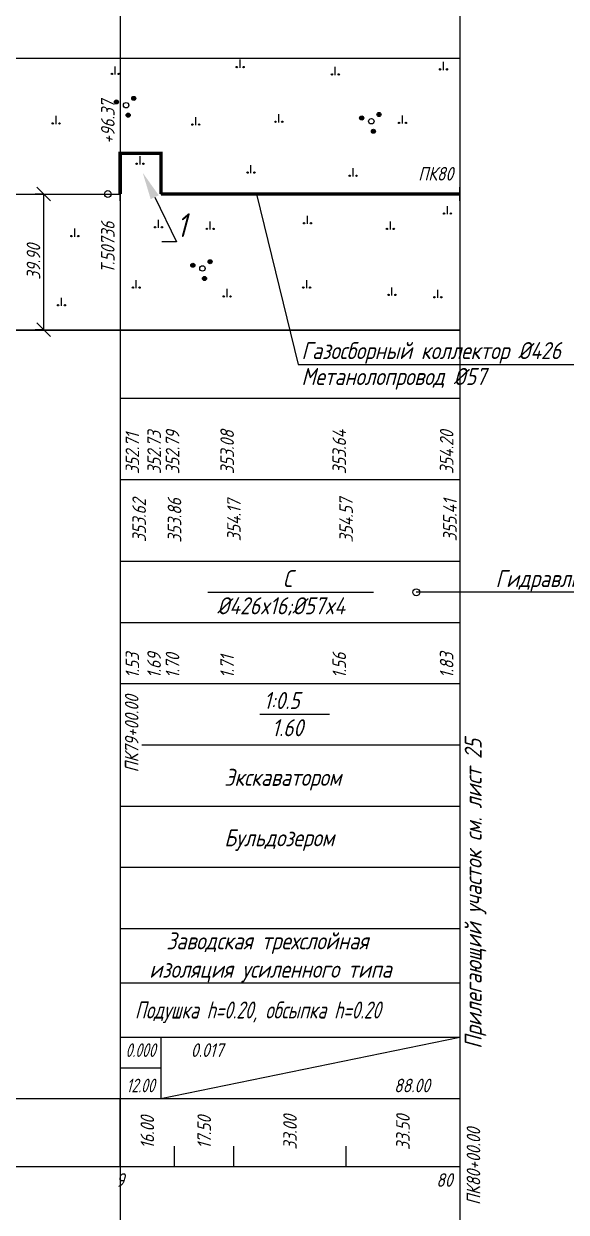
# Model space of a CAD drawing. Extents: x 0 to 1712, y -36 to 643.
# Drawn here: x 1061.2 to 1141.1, y 163.5 to 338.3 of the extents above; entities that cross this region are included whole.
import ezdxf
from ezdxf import colors
from ezdxf.entities.mleader import LeaderData, LeaderLine
from ezdxf.enums import TextEntityAlignment as Align
from ezdxf.math import Vec2, Vec3

# ---------------------------------------------------------------- set-up
doc = ezdxf.new("R2010")
doc.units = 0
doc.layers.add('ИИ_ПРОФИЛЬ_025', color=7, linetype='Continuous', lineweight=25)
for name, color, linetype in [('Отметки красные', 7, 'Continuous'), ('Подвал', 7, 'Continuous'), ('ТХ-Л', 140, 'Continuous')]:
    doc.layers.add(name, color=color, linetype=linetype)
doc.styles.add('1', font='simplex.shx', dxfattribs={"width": 0.8, "height": 1.5})
doc.styles.add('VNIPISIMPLEXCUR', font='simplex.shx', dxfattribs={"width": 0.8, "oblique": 15})
doc.dimstyles.new('ИИ-1000-м-dm$0', dxfattribs={"dimtxt": 2.5, "dimasz": 2.5, "dimexe": 1.25, "dimexo": 0, "dimgap": 1, "dimtad": 1, "dimtoh": 1, "dimzin": 1, "dimdsep": 46, "dimtxsty": 'VNIPISIMPLEXCUR', "dimblk": 'OBLIQUE', "dimcen": 2.5, "dimaunit": 1, "dimazin": 0, "dimtfac": 1, "dimtmove": 1, "dimatfit": 2, "dimfxl": 1, "dimarcsym": 0})
doc.dimstyles.new('ИИ-1000-м-dm$2', dxfattribs={"dimtxt": 2.5, "dimasz": 2.5, "dimexe": 1.25, "dimexo": 0, "dimgap": 1, "dimtad": 2, "dimtoh": 1, "dimzin": 1, "dimdsep": 46, "dimtxsty": 'VNIPISIMPLEXCUR', "dimcen": 2.5, "dimaunit": 1, "dimazin": 0, "dimtfac": 1, "dimtmove": 1, "dimatfit": 2, "dimfxl": 1, "dimarcsym": 0})

# ---------------------------------------------------------------- blocks, each defined once
blk = doc.blocks.new('ИИ05407')
at = {"linetype": 'Continuous', "lineweight": 25}
h = blk.add_hatch(color=0, dxfattribs=at)
edge = h.paths.add_edge_path()
edge.add_arc((-0.5, 0.1), 0.1, 0, 360)
h = blk.add_hatch(color=0, dxfattribs=at)
edge = h.paths.add_edge_path()
edge.add_arc((0.5, 0.1), 0.1, 0, 360)
at = {"color": 0, "linetype": 'Continuous', "lineweight": 25}
blk.add_lwpolyline([(0, 0), (0, 1.2)], dxfattribs=at)
for centre in [(-0.5, 0.1), (0.5, 0.1)]:
    blk.add_circle(centre, 0.1, dxfattribs=at)
blk = doc.blocks.new('ИИ053951')
at = {"linetype": 'Continuous', "lineweight": 25}
h = blk.add_hatch(color=0, dxfattribs=at)
edge = h.paths.add_edge_path()
edge.add_arc((-1.4, 0.53), 0.3, 0, 360)
h = blk.add_hatch(color=0, dxfattribs=at)
edge = h.paths.add_edge_path()
edge.add_arc((1.16, 0.95), 0.3, 0, 360)
h = blk.add_hatch(color=0, dxfattribs=at)
edge = h.paths.add_edge_path()
edge.add_arc((0.24, -1.48), 0.3, 0, 360)
at = {"color": 0, "linetype": 'Continuous', "lineweight": 25}
for centre, radius in [((-1.4, 0.53), 0.3), ((0, 0), 0.4), ((1.16, 0.95), 0.3), ((0.24, -1.48), 0.3)]:
    blk.add_circle(centre, radius, dxfattribs=at)
blk = doc.blocks.new('_Oblique')
at = {"color": 0, "linetype": 'ByBlock', "lineweight": -2}
blk.add_line((-0.5, -0.5), (0.5, 0.5), dxfattribs=at)
blk = doc.blocks.new('*D28')
at = {"layer": 'Defpoints', "color": 0, "transparency": 16777216}
for p in [(1064.14, 313.23), (1064.14, 293.28), (1064.14, 293.28)]:
    blk.add_point(p, dxfattribs=at)
at = {"layer": 'ИИ_ПРОФИЛЬ_025', "color": 0, "lineweight": -2, "transparency": 16777216}
for p, q in [((1064.14, 313.23), (1062.89, 313.23)), ((1064.14, 313.23), (1064.14, 293.28)), ((1064.14, 293.28), (1062.89, 293.28))]:
    blk.add_line(p, q, dxfattribs=at)
at = {"layer": 'ИИ_ПРОФИЛЬ_025', "color": 0, "lineweight": -2, "transparency": 16777216, "xscale": 2, "yscale": 2, "zscale": 2}
for p, rotation in [((1064.14, 313.23), 89.99656657761832), ((1064.14, 293.28), 269.9965665776183)]:
    blk.add_blockref('_Oblique', p, dxfattribs=dict(at, rotation=rotation))
at = {"layer": 'ИИ_ПРОФИЛЬ_025', "color": 0, "transparency": 16777216, "insert": (1062.64, 303.25), "char_height": 2, "attachment_point": 5, "rotation": 89.9966, "style": 'VNIPISIMPLEXCUR'}
blk.add_mtext('39.90', dxfattribs=at)
blk = doc.blocks.new('*D30')
at = {"layer": 'Defpoints', "color": 0, "transparency": 16777216}
for p in [(974.43, 333.23, -184.58), (125.4, 313.23), (1125.4, 313.23), (981.49, 309.23), (982.4, 293.23, -184.58)]:
    blk.add_point(p, dxfattribs=at)
at = {"layer": 'ИИ_ПРОФИЛЬ_025', "color": 0, "lineweight": -2, "transparency": 16777216}
for p, q in [((982.31, 310.03), (985.89, 303.41)), ((985.89, 303.41), (993.55, 303.41))]:
    blk.add_line(p, q, dxfattribs=at)
blk.add_arc((978.42, 313.23), 5.04, 304.1476, 337.1185, dxfattribs=at)
at = {"layer": 'ИИ_ПРОФИЛЬ_025', "color": 0, "transparency": 16777216}
for points in [[(982.74, 311.33), (983.39, 311.2), (983.46, 313.23)], [(981.38, 308.75), (981.12, 309.36), (979.4, 308.28)]]:
    blk.add_solid(points, dxfattribs=at)
at = {"layer": 'ИИ_ПРОФИЛЬ_025', "color": 0, "transparency": 16777216, "insert": (989.97, 305.1), "char_height": 2, "attachment_point": 5, "style": 'VNIPISIMPLEXCUR'}
blk.add_mtext("78°44'", dxfattribs=at)
blk = doc.blocks.new('*D31')
at = {"layer": 'Defpoints', "color": 0, "transparency": 16777216}
for p in [(483.19, 333.23), (481.81, 317.63), (125.4, 313.23), (478.21, 313.22), (1125.4, 313.23)]:
    blk.add_point(p, dxfattribs=at)
at = {"layer": 'ИИ_ПРОФИЛЬ_025', "color": 0, "lineweight": -2, "transparency": 16777216}
for p, q in [((482.69, 316.73), (486.25, 319.5)), ((486.25, 319.5), (492.09, 319.5))]:
    blk.add_line(p, q, dxfattribs=at)
blk.add_arc((478.21, 313.23), 5.69, 20.2603, 55.7613, dxfattribs=at)
at = {"layer": 'ИИ_ПРОФИЛЬ_025', "color": 0, "transparency": 16777216}
for points in [[(481.27, 317.62), (481.55, 318.23), (479.58, 318.74)], [(483.87, 315.25), (483.22, 315.14), (483.9, 313.23)]]:
    blk.add_solid(points, dxfattribs=at)
at = {"layer": 'ИИ_ПРОФИЛЬ_025', "color": 0, "transparency": 16777216, "insert": (489.42, 321.19), "char_height": 2, "attachment_point": 5, "style": 'VNIPISIMPLEXCUR'}
blk.add_mtext("76°1'", dxfattribs=at)
blk = doc.blocks.new('*D32')
at = {"layer": 'Defpoints', "color": 0, "transparency": 16777216}
for p in [(470.32, 333.23), (125.4, 313.23), (1125.4, 313.23), (461.61, 308.68), (460.35, 293.23)]:
    blk.add_point(p, dxfattribs=at)
at = {"layer": 'ИИ_ПРОФИЛЬ_025', "color": 0, "lineweight": -2, "transparency": 16777216}
for p, q in [((460.7, 309.61), (456.06, 304.85)), ((456.06, 304.85), (450.22, 304.85))]:
    blk.add_line(p, q, dxfattribs=at)
blk.add_arc((465.34, 313.23), 5.88, 199.5904, 236.4241, dxfattribs=at)
at = {"layer": 'ИИ_ПРОФИЛЬ_025', "color": 0, "transparency": 16777216}
for points in [[(459.47, 311.2), (460.13, 311.31), (459.46, 313.23)], [(462.22, 308.64), (461.95, 308.03), (463.92, 307.52)]]:
    blk.add_solid(points, dxfattribs=at)
at = {"layer": 'ИИ_ПРОФИЛЬ_025', "color": 0, "transparency": 16777216, "insert": (452.89, 306.54), "char_height": 2, "attachment_point": 5, "style": 'VNIPISIMPLEXCUR'}
blk.add_mtext("76°1'", dxfattribs=at)
blk = doc.blocks.new('*D33')
at = {"layer": 'Defpoints', "color": 0, "transparency": 16777216}
for p in [(125.4, 313.23), (310.01, 313.24), (1125.4, 313.23), (306.41, 311.14), (310.02, 293.23)]:
    blk.add_point(p, dxfattribs=at)
at = {"layer": 'ИИ_ПРОФИЛЬ_025', "color": 0, "lineweight": -2, "transparency": 16777216}
for p, q in [((307.07, 310.28), (307.1, 302.16)), ((307.1, 302.16), (302.86, 302.16))]:
    blk.add_line(p, q, dxfattribs=at)
blk.add_arc((310.01, 313.23), 4.17, 207.7818, 242.2224, dxfattribs=at)
at = {"layer": 'ИИ_ПРОФИЛЬ_025', "color": 0, "transparency": 16777216}
for points in [[(306.01, 311.21), (306.65, 311.37), (305.85, 313.23)], [(308.15, 309.87), (307.99, 309.22), (310.01, 309.06)]]:
    blk.add_solid(points, dxfattribs=at)
at = {"layer": 'ИИ_ПРОФИЛЬ_025', "color": 0, "transparency": 16777216, "insert": (304.73, 303.66), "char_height": 2, "attachment_point": 5, "style": 'VNIPISIMPLEXCUR'}
blk.add_mtext('90%%d', dxfattribs=at)
blk = doc.blocks.new('*D34')
at = {"layer": 'Defpoints', "color": 0, "transparency": 16777216}
for p in [(140.6, 333.23), (143.59, 314.95), (125.4, 313.23), (140.6, 313.23), (1125.4, 313.23)]:
    blk.add_point(p, dxfattribs=at)
at = {"layer": 'ИИ_ПРОФИЛЬ_025', "color": 0, "lineweight": -2, "transparency": 16777216}
for p, q in [((143.04, 315.67), (144.38, 318.82)), ((144.38, 318.82), (148.62, 318.82))]:
    blk.add_line(p, q, dxfattribs=at)
blk.add_arc((140.6, 313.23), 3.45, 33.7265, 56.2791, dxfattribs=at)
at = {"layer": 'ИИ_ПРОФИЛЬ_025', "color": 0, "transparency": 16777216}
for points in [[(142.42, 315.78), (142.61, 316.41), (140.6, 316.67)], [(143.79, 315.24), (143.15, 315.04), (144.05, 313.23)]]:
    blk.add_solid(points, dxfattribs=at)
at = {"layer": 'ИИ_ПРОФИЛЬ_025', "color": 0, "transparency": 16777216, "insert": (146.75, 320.32), "char_height": 2, "attachment_point": 5, "style": 'VNIPISIMPLEXCUR'}
blk.add_mtext('90%%d', dxfattribs=at)

msp = doc.modelspace()

# ---------------------------------------------------------------- hatches: boundary and pattern name
at = {"layer": 'ТХ-Л', "ltscale": 100}
h = msp.add_hatch(dxfattribs=at)
h.set_pattern_fill('ANGLE', color=256, scale=100)
h.set_pattern_definition([(0, (952.9, 0), (0, 698.5), [508, -190.5]), (90, (952.9, 0), (-698.5, 4e-14), [508, -190.5])])
h.paths.add_polyline_path([(1119.4784, 254.661, 1), (1118.4784, 254.661, 1)])

# ---------------------------------------------------------------- linework, layer by layer
at = {"layer": 'ИИ_ПРОФИЛЬ_025', "flags": 128}
for points in [[(1125.3976, 343.2274), (1125.3976, 126.3727)], [(125.3976, 333.2274), (1125.3976, 333.2274)], [(681.3976, 313.2274), (1075.3976, 313.2274)], [(1075.3976, 312.2274), (1075.3976, 314.2274)], [(1081.3976, 313.2274), (1125.3976, 313.2274)], [(1125.3976, 312.2274), (1125.3976, 314.2274)], [(125.3976, 293.2274), (1125.3976, 293.2274)], [(519.5958, 293.2274), (519.616, 293.3089), (1125.3976, 293.2726)], [(1075.3976, 283.2274), (1125.3976, 283.2274)], [(1075.3976, 271.2274), (1125.3976, 271.2274)], [(1075.3976, 259.2274), (1125.3976, 259.2274)], [(1075.3976, 250.2274), (1125.3976, 250.2274)], [(1075.3976, 241.2274), (1125.3976, 241.2274)], [(1078.5976, 232.2274), (1125.3976, 232.2274)], [(1075.3976, 223.2274), (1125.3976, 223.2274)], [(1075.3976, 214.2274), (1125.3976, 214.2274)], [(1075.3976, 205.2274), (1125.3976, 205.2274)], [(1075.3976, 197.2274), (1125.3976, 197.2274)], [(1075.3976, 189.2274), (1125.3976, 189.2274)], [(125.3976, 180.2274), (1125.3976, 180.2274)], [(1075.3976, 170.2274), (1075.3976, 180.2274)], [(1083.3976, 170.2274), (1083.3976, 173.2274)], [(1092.1476, 170.2274), (1092.1476, 173.2274)], [(1108.6476, 170.2274), (1108.6476, 173.2274)], [(125.3976, 170.2274), (1125.3976, 170.2274)]]:
    msp.add_lwpolyline(points, dxfattribs=at)
at = {"layer": 'ИИ_ПРОФИЛЬ_025'}
msp.add_circle((1073.5826, 313.2274), 0.5, dxfattribs=at)
at = {"layer": 'Подвал'}
for p, q in [((1075.3976, 189.2274), (1075.3976, 180.2274)), ((1075.3976, 189.2274), (1075.3976, 180.2274)), ((1081.3976, 189.2274), (1081.3976, 180.2274)), ((1081.3976, 189.2274), (1081.3976, 180.2274)), ((1081.3976, 180.2274), (1125.3976, 189.2274)), ((1125.3976, 189.2274), (1125.3976, 180.2274)), ((1125.3976, 189.2274), (1125.3976, 180.2274)), ((1075.3976, 184.7274), (1081.3976, 184.7274))]:
    msp.add_line(p, q, dxfattribs=at)
at = {"layer": 'ТХ-Л', "ltscale": 100}
for points in [[(1075.3976, 343.2274), (1075.3976, 127.2274)], [(1220.0821, 254.661), (1118.9784, 254.661)]]:
    msp.add_lwpolyline(points, dxfattribs=at)
at = {"layer": 'ТХ-Л', "const_width": 0.5}
for points in [[(1075.3976, 313.2274), (1075.3976, 319.2274), (1081.3976, 319.2274), (1081.3976, 313.2274)], [(1081.3976, 313.2274), (1125.3976, 313.2274)]]:
    msp.add_lwpolyline(points, dxfattribs=at)
at = {"layer": 'ТХ-Л', "flags": 128}
msp.add_lwpolyline([(1095.4792, 313.2274), (1101.603, 288.1658), (1148.692, 288.1658)], dxfattribs=at)
at = {"layer": 'ТХ-Л'}
for points in [[(1088.3153, 254.661), (1112.7034, 254.661)], [(1095.9402, 236.7262), (1106.1968, 236.7262)]]:
    msp.add_lwpolyline(points, dxfattribs=at)
at = {"layer": 'ТХ-Л', "ltscale": 100}
msp.add_circle((1118.9784, 254.661), 0.5, dxfattribs=at)

# ---------------------------------------------------------------- block references
at = {"layer": 'ИИ_ПРОФИЛЬ_025'}
for name, p, rotation in [('ИИ05407', (1093.0639, 331.7996), 359.9964013911383), ('ИИ05407', (1122.9827, 331.4644), 359.9964013911383), ('ИИ05407', (1074.6879, 330.7937), 359.9964013911383), ('ИИ05407', (1107.0597, 330.7105), 359.9964013911383), ('ИИ053951', (1076.2729, 326.2931), 242.2166791689161), ('ИИ053951', (1112.3691, 323.9273), 242.2166791689161), ('ИИ05407', (1065.9718, 323.506), 359.9964013911383), ('ИИ05407', (1086.5271, 323.3389), 359.9964013911383), ('ИИ05407', (1098.7627, 323.7577), 359.9964013911383), ('ИИ05407', (1116.9486, 323.5903), 359.9964013911383), ('ИИ05407', (1078.3189, 317.5826), 359.9964013911383), ('ИИ05407', (1094.6508, 316.2813), 359.9964013911383), ('ИИ05407', (1109.6812, 315.8081), 359.9964013911383), ('ИИ05407', (1123.5678, 310.248), 359.9964013911383), ('ИИ05407', (1081.0407, 308.2372), 359.9964013911383), ('ИИ05407', (1102.9751, 308.8286), 359.9964013911383), ('ИИ05407', (1068.7327, 306.9361), 359.9964013911383), ('ИИ05407', (1088.655, 308.0004), 359.9964013911383), ('ИИ05407', (1115.1649, 308.0004), 359.9964013911383), ('ИИ053951', (1087.5161, 302.2793), 242.2166791689161), ('ИИ05407', (1077.7669, 299.3649), 359.9964013911383), ('ИИ05407', (1091.1404, 298.0637), 359.9964013911383), ('ИИ05407', (1102.8569, 299.3649), 359.9964013911383), ('ИИ05407', (1115.4019, 298.3002), 359.9964013911383), ('ИИ05407', (1122.1475, 297.9454), 359.9964013911383), ('ИИ05407', (1066.7604, 296.7624), 359.9964013911383)]:
    msp.add_blockref(name, p, dxfattribs=dict(at, rotation=rotation))

# ---------------------------------------------------------------- texts
at = {"layer": 'ИИ_ПРОФИЛЬ_025', "style": 'VNIPISIMPLEXCUR', "oblique": 15, "width": 0.8}
msp.add_text('+96.37', height=2, rotation=90, dxfattribs=at).set_placement((1073.5826, 320.606), align=Align.MIDDLE_LEFT)
for s, p in [('ПК80', (1121.8393, 315.2068)), ('9', (1075.3976, 167.2274)), ('80', (1123.123, 167.2274))]:
    msp.add_text(s, height=2, dxfattribs=at).set_placement(p, align=Align.CENTER)
msp.add_text('Т.50736', height=2, rotation=90, dxfattribs=at).set_placement((1073.5826, 309.1581), align=Align.MIDDLE_RIGHT)
for s, rotation, p in [('353.62', 90, (1079.1931, 265.2274)), ('353.86', 90, (1084.3976, 265.2274)), ('354.17', 90, (1093.1476, 265.2274)), ('354.57', 90, (1109.6476, 265.2274)), ('355.41', 90, (1124.9354, 265.2274)), ('ПК80+00.00', 90.0052, (1128.3976, 170.2277))]:
    msp.add_text(s, height=2, rotation=rotation, dxfattribs=at).set_placement(p, align=Align.CENTER)
msp.add_text('ПК79+00.00', height=2, rotation=90, dxfattribs=at).set_placement((1076.0976, 239.5135), align=Align.TOP_RIGHT)
for s, p in [('16.00', (1079.3976, 175.2274)), ('17.50', (1087.7726, 175.2274)), ('33.00', (1100.3976, 175.2274)), ('33.50', (1117.0226, 175.2274))]:
    msp.add_text(s, height=2, rotation=90, dxfattribs=at).set_placement(p, align=Align.MIDDLE_CENTER)
at = {"layer": 'Отметки красные', "ltscale": 100, "char_height": 2, "attachment_point": 7, "rotation": 89.999982, "style": 'VNIPISIMPLEXCUR'}
for s, insert in [('\\W0.800;\\W0.8;\\Q15.0;352.71', (1078.1931, 272.0274)), ('\\W0.800;\\W0.8;\\Q15.0;352.73', (1081.3976, 272.0274)), ('\\W0.800;\\W0.8;\\Q15.0;352.79', (1084.1091, 272.0274)), ('\\W0.800;\\W0.8;\\Q15.0;353.08', (1092.1476, 272.0274)), ('\\W0.800;\\W0.8;\\Q15.0;353.64', (1108.6476, 272.0274)), ('\\W0.800;\\W0.8;\\Q15.0;354.20', (1124.4489, 272.0274))]:
    msp.add_mtext(s, dxfattribs=dict(at, insert=insert))
at = {"layer": 'Подвал', "ltscale": 100, "char_height": 2, "attachment_point": 7, "rotation": 89.999982, "style": 'VNIPISIMPLEXCUR'}
for s, insert in [('\\W0.800;\\W0.8;\\Q15.0;1.53', (1078.1931, 242.0274)), ('\\W0.800;\\W0.8;\\Q15.0;1.69', (1081.3976, 242.0274)), ('\\W0.800;\\W0.8;\\Q15.0;1.70', (1084.1091, 242.0274)), ('\\W0.800;\\W0.8;\\Q15.0;1.71', (1092.1476, 242.0274)), ('\\W0.800;\\W0.8;\\Q15.0;1.56', (1108.6476, 242.0274)), ('\\W0.800;\\W0.8;\\Q15.0;1.83', (1124.4489, 242.0274))]:
    msp.add_mtext(s, dxfattribs=dict(at, insert=insert))
at = {"layer": 'Подвал', "ltscale": 100, "char_height": 2, "style": 'VNIPISIMPLEXCUR'}
for s, insert, attachment_point in [('{\\W0.7;0.000}', (1078.3976, 188.3274), 2), ('\\W0.800;\\W0.8;\\Q15.0;0.017', (1085.7976, 188.3274), 1), ('{\\W0.7;12.00}', (1078.3976, 181.1274), 8), ('\\W0.800;\\W0.8;\\Q15.0;88.00', (1120.9976, 181.1274), 9)]:
    msp.add_mtext(s, dxfattribs=dict(at, insert=insert, attachment_point=attachment_point))
at = {"layer": 'ТХ-Л', "style": 'VNIPISIMPLEXCUR', "oblique": 15, "width": 0.8}
for s, p in [('Газосборный коллектор %%C426', (1102.0809, 288.9488)), ('Метанолопровод %%C57', (1102.0809, 285.1377)), ('С', (1099.3521, 255.4287)), ('Гидравлическое испытание Рисп.=1.1Рраб. - 12 часов', (1130.6448, 255.4287)), ('%%C426x16;%%C57x4', (1089.6595, 251.4237)), ('1:0.5', (1096.5305, 237.494)), ('1.60', (1097.7202, 233.4889)), ('Экскаватором', (1090.7205, 226.1929)), ('Бульдозером', (1090.7205, 217.3022))]:
    msp.add_text(s, height=2.5, dxfattribs=at).set_placement(p)
at = {"layer": 'ТХ-Л', "style": '1', "oblique": 15, "width": 0.8}
msp.add_text('Прилегающий участок см. лист 25', height=2.5, rotation=89.999982, dxfattribs=at).set_placement((1128.6108, 210.3035), align=Align.CENTER)
at = {"layer": 'ТХ-Л', "char_height": 2.5, "attachment_point": 1, "style": 'VNIPISIMPLEXCUR'}
for s, insert, width in [('\\pi2.9165;Заводская трехслойная \\P\\pi0.40837;изоляция усиленного типа', (1079.2815, 204.6452), 42.660003), ('{\\W0.7;Подушка h=0.20, обсыпка h=0.20}', (1077.569, 194.4786), 84.418544)]:
    msp.add_mtext(s, dxfattribs=dict(at, insert=insert, width=width))

# ---------------------------------------------------------------- dimensions: what is measured, and where the dimension line sits
at = {"layer": 'ИИ_ПРОФИЛЬ_025'}
for base, line1, line2, picture, middle in [((981.4872, 309.2283), ((125.3976, 313.2274), (1125.3976, 313.2274)), ((974.4333, 333.2274, -184.58), (982.4014, 293.2274, -184.58)), '*D30', (989.9695, 305.1011)), ((481.8132, 317.6259), ((125.3976, 313.2274), (1125.3976, 313.2274)), ((478.2089, 313.2206), (483.1892, 333.2274)), '*D31', (489.423, 321.1945)), ((461.6112, 308.6803), ((460.3549, 293.2274), (470.3173, 333.2274)), ((125.3976, 313.2274), (1125.3976, 313.2274)), '*D32', (452.8907, 306.5396))]:
    dim = msp.add_angular_dim_2l(base=base, line1=line1, line2=line2, dimstyle='ИИ-1000-м-dm$2', override={"dimtxt": 2, "dimasz": 2, "dimgap": 0.5}, dxfattribs=at)
    dim.commit()
    dim.dimension.update_dxf_attribs({"geometry": picture, "text_midpoint": middle, "dimtype": 162})
for base, line2, picture, middle in [((143.5895, 314.9511), ((140.6023, 333.2274), (140.6042, 313.2263)), '*D34', (146.7479, 320.3235)), ((306.4066, 311.1446), ((310.0154, 293.2274), (310.0139, 313.2439)), '*D33', (304.7287, 303.6565))]:
    dim = msp.add_angular_dim_2l(base=base, line1=((125.3976, 313.2274), (1125.3976, 313.2274)), line2=line2, text='90%%d', dimstyle='ИИ-1000-м-dm$2', override={"dimtxt": 2, "dimasz": 2, "dimgap": 0.5}, dxfattribs=at)
    dim.commit()
    dim.dimension.update_dxf_attribs({"geometry": picture, "text_midpoint": middle, "dimtype": 162})
dim = msp.add_aligned_dim(p1=(1064.1448, 313.2274), p2=(1064.1436, 293.2762), distance=0, dimstyle='ИИ-1000-м-dm$0', override={"dimtxt": 2, "dimasz": 2, "dimgap": 0.5, "dimlfac": 2}, dxfattribs=at)
dim.commit()
dim.dimension.update_dxf_attribs({"geometry": '*D28', "text_midpoint": (1062.6442, 303.2519)})

# ---------------------------------------------------------------- leaders
at = {"layer": 'ТХ-Л', "linetype": 'Continuous', "ltscale": 100}
ml = msp.add_multileader_mtext('Standard', dxfattribs=at)
ml.set_content('1\\P', color=256, style='VNIPISIMPLEXCUR')
ml.set_leader_properties()
ml.build(insert=Vec2(0, 0))
ml.multileader.update_dxf_attribs({"leader_type": 0, "has_dogleg": 0, "text_left_attachment_type": 0, "text_right_attachment_type": 0, "dogleg_length": 0.36})
ctx = ml.context
ctx.base_point, ctx.char_height = Vec3(1488.3937, 608.9497), 3.5
ctx.left_attachment, ctx.right_attachment = 0, 0
notes = []
notes.append((ctx, [(0, (0, 0, 0), (0, 0), (1, 0), 1, [])]))
ctx.mtext.insert, ctx.mtext.flow_direction = Vec3(1490.3937, 608.9497), 5
ml = msp.add_multileader_mtext('Standard', dxfattribs=at)
ml.set_content('1', color=256, style='VNIPISIMPLEXCUR')
ml.set_leader_properties()
ml.build(insert=Vec2(0, 0))
ml.multileader.update_dxf_attribs({"has_dogleg": 0, "text_left_attachment_type": 6, "text_right_attachment_type": 6, "dogleg_length": 1})
ctx = ml.context
ctx.base_point, ctx.char_height, ctx.landing_gap_size, ctx.plane_origin = Vec3(1083.6905, 306.1929), 3.5, 0, Vec3(1077.6588, 314.912)
ctx.left_attachment, ctx.right_attachment = 6, 6
notes.append((ctx, [(0, (1, 1, 0), (1082.6905, 306.1929), (1, 0), 1, [(0, [(1078.7234, 316.3522), (1083.6905, 306.1929)], 0, [])])]))
ctx.mtext.insert, ctx.mtext.line_spacing_factor, ctx.mtext.flow_direction = Vec3(1083.6905, 310.3929), 0.908571, 5
for ctx, leaders in notes:
    for number, flags, end, landing, length, lines in leaders:
        leader = LeaderData()
        leader.index, (leader.has_last_leader_line, leader.has_dogleg_vector, leader.attachment_direction) = number, flags
        leader.last_leader_point, leader.dogleg_vector, leader.dogleg_length = Vec3(end), Vec3(landing), length
        for number, points, colour, breaks in lines:
            line = LeaderLine()
            line.index, line.vertices, line.color, line.breaks = number, Vec3.list(points), colors.encode_raw_color(colour), breaks
            leader.lines.append(line)
        ctx.leaders.append(leader)

doc.saveas('drawing.dxf')
